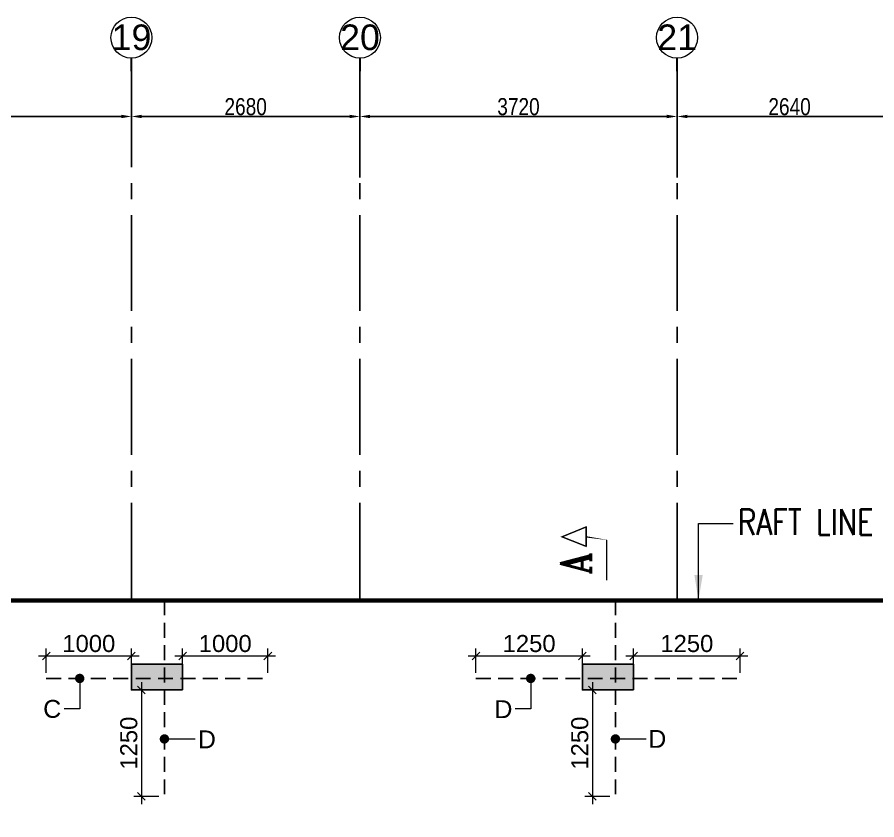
# Model space of a CAD drawing. Header units: millimetres. Extents: x 1123469 to 1883119, y -126924 to 196924.
# Drawn here: x 1491314 to 1501397, y 152619 to 162039 of the extents above; entities that cross this region are included whole.
import ezdxf
from ezdxf.enums import TextEntityAlignment as Align

# ---------------------------------------------------------------- set-up
doc = ezdxf.new("R2010")
doc.units = ezdxf.units.MM
doc.header["$LTSCALE"] = 500
doc.header["$MEASUREMENT"] = 0
doc.header["$PDMODE"] = 34
for name, pattern in [('CONTINOUS', [0]), ('HIDDEN', [0.375, 0.25, -0.125]), ('Site$0$CENTER2', [1.125, 0.75, -0.125, 0.125, -0.125])]:
    doc.linetypes.add(name, pattern=pattern)
doc.layers.get('Defpoints').update_dxf_attribs({"lineweight": 0})
for name, color, linetype in [('3BEAM NO', 6, 'Continuous'), ('COL. DIM', 3, 'Continuous'), ('GRID', 7, 'Continuous'), ('GRID DIM', 7, 'Continuous'), ('reinf.', 4, 'Continuous'), ('TEXT 1', 1, 'Continuous'), ('TEXT-20', 3, 'Continuous'), ('TOWER AREA COLUMN.', 6, 'Continuous')]:
    doc.layers.add(name, color=color, linetype=linetype)
for name, color, linetype, lineweight in [('ARWO', 1, 'Continuous', 18), ('CUT OUT', 1, 'Continuous', 13), ('FOOTING', 1, 'Continuous', 15), ('GRID NO.', 7, 'Continuous', 20), ('S - SUNK', 251, 'Continuous', 0), ('TEXT', 7, 'Continuous', 13), ('TOWER COL HATCH', 253, 'Continuous', 20)]:
    doc.layers.add(name, color=color, linetype=linetype, lineweight=lineweight)
doc.styles.add('2MM', font='romans.shx', dxfattribs={"width": 0.7})
doc.styles.add('3mm', font='arial.ttf')
doc.styles.add('D50', font='arial.ttf', dxfattribs={"width": 0.8})
doc.styles.add('RT', font='romant.shx', dxfattribs={"height": 8})
doc.styles.add('ST5', font='simplex.shx', dxfattribs={"width": 0.85})
doc.dimstyles.new('INNER DIM', dxfattribs={"dimtxt": 200, "dimasz": 120, "dimexe": 25, "dimexo": 25, "dimgap": 12, "dimtad": 1, "dimdec": 0, "dimrnd": 5, "dimzin": 0, "dimdsep": 46, "dimtxsty": 'D50', "dimcen": 0.09, "dimdle": 25, "dimclrt": 6, "dimadec": 0, "dimazin": 0, "dimtfac": 1, "dimtdec": 0, "dimtofl": 0, "dimtmove": 1, "dimatfit": 3, "dimfxl": 75, "dimtolj": 1, "dimtzin": 0, "dimarcsym": 0})
doc.dimstyles.new('PARAMVEER', dxfattribs={"dimtxt": 200, "dimasz": 100, "dimexe": 0, "dimexo": 25, "dimgap": 10, "dimtad": 1, "dimdec": 0, "dimrnd": 5, "dimzin": 0, "dimdsep": 46, "dimtxsty": '3mm', "dimblk": 'OBLIQUE', "dimcen": 0.09, "dimdle": 75, "dimclrd": 1, "dimclre": 1, "dimclrt": 3, "dimadec": 0, "dimazin": 0, "dimtfac": 1, "dimtdec": 0, "dimtmove": 1, "dimatfit": 3, "dimfxl": 100, "dimtolj": 1, "dimtzin": 0, "dimlwd": 18, "dimlwe": 5, "dimarcsym": 0})
doc.dimstyles.new('PARAMVEER BEAM', dxfattribs={"dimtxt": 200, "dimasz": 100, "dimexe": 0, "dimexo": 0, "dimgap": 10, "dimtad": 1, "dimdec": 0, "dimzin": 0, "dimdsep": 46, "dimtxsty": '3mm', "dimblk": 'ARCHTICK', "dimcen": 0.09, "dimdle": 75, "dimclrd": 1, "dimclre": 1, "dimclrt": 3, "dimadec": 0, "dimazin": 0, "dimtfac": 1, "dimtdec": 0, "dimtmove": 1, "dimatfit": 3, "dimfxl": 100, "dimtolj": 1, "dimtzin": 0, "dimlwd": 18, "dimlwe": 5, "dimarcsym": 0})
doc.dimstyles.new('RAJESH', dxfattribs={"dimtxt": 200, "dimasz": 180, "dimexe": 100, "dimexo": 250, "dimgap": 50, "dimtad": 2, "dimdec": 0, "dimzin": 1, "dimdsep": 46, "dimtxsty": '2MM', "dimblk": 'OBLIQUE', "dimcen": 0, "dimdle": 100, "dimclrd": 1, "dimclre": 1, "dimclrt": 3, "dimadec": 0, "dimazin": 0, "dimtfac": 1, "dimtdec": 0, "dimtix": 1, "dimtmove": 2, "dimatfit": 3, "dimfxl": 1, "dimtolj": 1, "dimlwd": -1, "dimarcsym": 0})

# ---------------------------------------------------------------- blocks, each defined once
blk = doc.blocks.new('3tgra')
at = {"layer": 'TOWER COL HATCH'}
h = blk.add_hatch(color=253, dxfattribs=at)
h.dxf.hatch_style = 1
h.paths.add_polyline_path([(1395430.631024875, 91121.73729159398), (1395430.631024875, 91421.73729159398), (1394830.631024875, 91421.73729159398), (1394830.631024875, 91121.73729159398)])
h = blk.add_hatch(color=253, dxfattribs=at)
h.dxf.hatch_style = 1
h.paths.add_polyline_path([(1400720.631024875, 91121.73729159398), (1400720.631024875, 91421.73729159398), (1400120.631024875, 91421.73729159398), (1400120.631024875, 91121.73729159398)])
at = {"layer": 'TOWER AREA COLUMN.', "color": 4}
for points in [[(1395430.631024875, 91121.73729159398), (1395430.631024875, 91421.73729159398), (1394830.631024875, 91421.73729159398), (1394830.631024875, 91121.73729159398)], [(1400720.631024875, 91121.73729159398), (1400720.631024875, 91421.73729159398), (1400120.631024875, 91421.73729159398), (1400120.631024875, 91121.73729159398)]]:
    blk.add_lwpolyline(points, close=True, dxfattribs=at)
blk = doc.blocks.new('_Oblique')
at = {"color": 0, "linetype": 'ByBlock', "lineweight": -2}
blk.add_line((-0.5, -0.5), (0.5, 0.5), dxfattribs=at)
blk = doc.blocks.new('*D161')
at = {"layer": 'COL. DIM', "color": 1, "lineweight": 18, "ltscale": 10, "transparency": 16777216}
blk.add_line((1492771.435853086, 154234.2285490907), (1492771.435853086, 152804.2285490907), dxfattribs=at)
at = {"layer": 'COL. DIM', "color": 1, "linetype": 'CONTINOUS', "lineweight": 5, "ltscale": 10, "transparency": 16777216}
for p, q in [((1492976.249601998, 154144.2285490907), (1492681.435853086, 154144.2285490907)), ((1492976.249601998, 152894.2285490907), (1492681.435853086, 152894.2285490907))]:
    blk.add_line(p, q, dxfattribs=at)
at = {"layer": 'Defpoints', "color": 0, "ltscale": 10, "transparency": 16777216}
for p in [(1493041.249601998, 154144.2285490907), (1492771.435853086, 152894.2285490907), (1493041.249601998, 152894.2285490907)]:
    blk.add_point(p, dxfattribs=at)
at = {"layer": 'COL. DIM', "color": 1, "lineweight": 18, "ltscale": 10, "transparency": 16777216, "xscale": 90, "yscale": 90, "zscale": 90}
for p, rotation in [((1492771.435853086, 154144.2285490907), 90), ((1492771.435853086, 152894.2285490907), 270)]:
    blk.add_blockref('_Oblique', p, dxfattribs=dict(at, rotation=rotation))
at = {"layer": 'COL. DIM', "color": 3, "ltscale": 10, "transparency": 16777216, "insert": (1492624.321255541, 153519.2285490902), "char_height": 200, "attachment_point": 5, "rotation": 90, "style": '3mm'}
blk.add_mtext('\\A1;1250', dxfattribs=at)
blk = doc.blocks.new('_ArchTick')
at = {"color": 0, "linetype": 'ByBlock', "const_width": 0.15}
blk.add_lwpolyline([(-0.5, -0.5), (0.5, 0.5)], dxfattribs=at)
blk = doc.blocks.new('*D162')
at = {"layer": 'COL. DIM', "color": 1, "linetype": 'CONTINOUS', "lineweight": 5, "ltscale": 10, "transparency": 16777216}
for p, q in [((1491654.24858296, 154343.4011896583), (1491654.24858296, 154629.9308141076)), ((1492654.24858296, 154343.4011896583), (1492654.24858296, 154629.9308141076))]:
    blk.add_line(p, q, dxfattribs=at)
at = {"layer": 'COL. DIM', "color": 1, "lineweight": 18, "ltscale": 10, "transparency": 16777216}
blk.add_line((1492744.24858296, 154539.9308141076), (1491564.24858296, 154539.9308141076), dxfattribs=at)
at = {"layer": 'Defpoints', "color": 0, "ltscale": 10, "transparency": 16777216}
for p in [(1491654.24858296, 154539.9308141076), (1491654.24858296, 154278.4011896583), (1492654.24858296, 154278.4011896583)]:
    blk.add_point(p, dxfattribs=at)
at = {"layer": 'COL. DIM', "color": 1, "lineweight": 18, "ltscale": 10, "transparency": 16777216, "xscale": 90, "yscale": 90, "zscale": 90, "rotation": 180}
blk.add_blockref('_Oblique', (1491654.24858296, 154539.9308141076), dxfattribs=at)
at = {"layer": 'COL. DIM', "color": 1, "lineweight": 18, "ltscale": 10, "transparency": 16777216, "xscale": 90, "yscale": 90, "zscale": 90}
blk.add_blockref('_Oblique', (1492654.24858296, 154539.9308141076), dxfattribs=at)
at = {"layer": 'COL. DIM', "color": 3, "ltscale": 10, "transparency": 16777216, "insert": (1492154.24858296, 154687.045411652), "char_height": 200, "attachment_point": 5, "style": '3mm'}
blk.add_mtext('\\A1;1000', dxfattribs=at)
blk = doc.blocks.new('*D163')
at = {"layer": 'COL. DIM', "color": 1, "linetype": 'CONTINOUS', "lineweight": 5, "ltscale": 10, "transparency": 16777216}
for p, q in [((1493254.24858296, 154343.4011896583), (1493254.24858296, 154629.9308141076)), ((1494254.24858296, 154343.4011896583), (1494254.24858296, 154629.9308141076))]:
    blk.add_line(p, q, dxfattribs=at)
at = {"layer": 'COL. DIM', "color": 1, "lineweight": 18, "ltscale": 10, "transparency": 16777216}
blk.add_line((1494344.24858296, 154539.9308141076), (1493164.24858296, 154539.9308141076), dxfattribs=at)
at = {"layer": 'Defpoints', "color": 0, "ltscale": 10, "transparency": 16777216}
for p in [(1493254.24858296, 154539.9308141076), (1493254.24858296, 154278.4011896583), (1494254.24858296, 154278.4011896583)]:
    blk.add_point(p, dxfattribs=at)
at = {"layer": 'COL. DIM', "color": 1, "lineweight": 18, "ltscale": 10, "transparency": 16777216, "xscale": 90, "yscale": 90, "zscale": 90, "rotation": 180}
blk.add_blockref('_Oblique', (1493254.24858296, 154539.9308141076), dxfattribs=at)
at = {"layer": 'COL. DIM', "color": 1, "lineweight": 18, "ltscale": 10, "transparency": 16777216, "xscale": 90, "yscale": 90, "zscale": 90}
blk.add_blockref('_Oblique', (1494254.24858296, 154539.9308141076), dxfattribs=at)
at = {"layer": 'COL. DIM', "color": 3, "ltscale": 10, "transparency": 16777216, "insert": (1493754.24858296, 154687.045411652), "char_height": 200, "attachment_point": 5, "style": '3mm'}
blk.add_mtext('\\A1;1000', dxfattribs=at)
blk = doc.blocks.new('*D164')
at = {"layer": 'COL. DIM', "color": 1, "lineweight": 18, "ltscale": 10, "transparency": 16777216}
blk.add_line((1498061.435853087, 154234.2285490907), (1498061.435853087, 152804.2285490907), dxfattribs=at)
at = {"layer": 'COL. DIM', "color": 1, "linetype": 'CONTINOUS', "lineweight": 5, "ltscale": 10, "transparency": 16777216}
for p, q in [((1498266.249601998, 154144.2285490907), (1497971.435853087, 154144.2285490907)), ((1498266.249601998, 152894.2285490907), (1497971.435853087, 152894.2285490907))]:
    blk.add_line(p, q, dxfattribs=at)
at = {"layer": 'Defpoints', "color": 0, "ltscale": 10, "transparency": 16777216}
for p in [(1498331.249601998, 154144.2285490907), (1498061.435853087, 152894.2285490907), (1498331.249601998, 152894.2285490907)]:
    blk.add_point(p, dxfattribs=at)
at = {"layer": 'COL. DIM', "color": 1, "lineweight": 18, "ltscale": 10, "transparency": 16777216, "xscale": 90, "yscale": 90, "zscale": 90}
for p, rotation in [((1498061.435853087, 154144.2285490907), 90), ((1498061.435853087, 152894.2285490907), 270)]:
    blk.add_blockref('_Oblique', p, dxfattribs=dict(at, rotation=rotation))
at = {"layer": 'COL. DIM', "color": 3, "ltscale": 10, "transparency": 16777216, "insert": (1497914.321255543, 153519.2285490902), "char_height": 200, "attachment_point": 5, "rotation": 90, "style": '3mm'}
blk.add_mtext('\\A1;1250', dxfattribs=at)
blk = doc.blocks.new('*D165')
at = {"layer": 'COL. DIM', "color": 1, "linetype": 'CONTINOUS', "lineweight": 5, "ltscale": 10, "transparency": 16777216}
for p, q in [((1496694.24858296, 154343.4011896583), (1496694.24858296, 154629.9308141076)), ((1497944.24858296, 154343.4011896583), (1497944.24858296, 154629.9308141076))]:
    blk.add_line(p, q, dxfattribs=at)
at = {"layer": 'COL. DIM', "color": 1, "lineweight": 18, "ltscale": 10, "transparency": 16777216}
blk.add_line((1498034.24858296, 154539.9308141076), (1496604.24858296, 154539.9308141076), dxfattribs=at)
at = {"layer": 'Defpoints', "color": 0, "ltscale": 10, "transparency": 16777216}
for p in [(1496694.24858296, 154539.9308141076), (1496694.24858296, 154278.4011896583), (1497944.24858296, 154278.4011896583)]:
    blk.add_point(p, dxfattribs=at)
at = {"layer": 'COL. DIM', "color": 1, "lineweight": 18, "ltscale": 10, "transparency": 16777216, "xscale": 90, "yscale": 90, "zscale": 90, "rotation": 180}
blk.add_blockref('_Oblique', (1496694.24858296, 154539.9308141076), dxfattribs=at)
at = {"layer": 'COL. DIM', "color": 1, "lineweight": 18, "ltscale": 10, "transparency": 16777216, "xscale": 90, "yscale": 90, "zscale": 90}
blk.add_blockref('_Oblique', (1497944.24858296, 154539.9308141076), dxfattribs=at)
at = {"layer": 'COL. DIM', "color": 3, "ltscale": 10, "transparency": 16777216, "insert": (1497319.24858296, 154687.045411652), "char_height": 200, "attachment_point": 5, "style": '3mm'}
blk.add_mtext('\\A1;1250', dxfattribs=at)
blk = doc.blocks.new('*D166')
at = {"layer": 'COL. DIM', "color": 1, "linetype": 'CONTINOUS', "lineweight": 5, "ltscale": 10, "transparency": 16777216}
for p, q in [((1498544.24858296, 154343.4011896583), (1498544.24858296, 154629.9308141076)), ((1499794.24858296, 154343.4011896583), (1499794.24858296, 154629.9308141076))]:
    blk.add_line(p, q, dxfattribs=at)
at = {"layer": 'COL. DIM', "color": 1, "lineweight": 18, "ltscale": 10, "transparency": 16777216}
blk.add_line((1499884.24858296, 154539.9308141076), (1498454.24858296, 154539.9308141076), dxfattribs=at)
at = {"layer": 'Defpoints', "color": 0, "ltscale": 10, "transparency": 16777216}
for p in [(1498544.24858296, 154539.9308141076), (1498544.24858296, 154278.4011896583), (1499794.24858296, 154278.4011896583)]:
    blk.add_point(p, dxfattribs=at)
at = {"layer": 'COL. DIM', "color": 1, "lineweight": 18, "ltscale": 10, "transparency": 16777216, "xscale": 90, "yscale": 90, "zscale": 90, "rotation": 180}
blk.add_blockref('_Oblique', (1498544.24858296, 154539.9308141076), dxfattribs=at)
at = {"layer": 'COL. DIM', "color": 1, "lineweight": 18, "ltscale": 10, "transparency": 16777216, "xscale": 90, "yscale": 90, "zscale": 90}
blk.add_blockref('_Oblique', (1499794.24858296, 154539.9308141076), dxfattribs=at)
at = {"layer": 'COL. DIM', "color": 3, "ltscale": 10, "transparency": 16777216, "insert": (1499169.24858296, 154687.045411652), "char_height": 200, "attachment_point": 5, "style": '3mm'}
blk.add_mtext('\\A1;1250', dxfattribs=at)
blk = doc.blocks.new('GRID MARK')
at = {"layer": 'GRID NO.', "const_width": 50}
blk.add_lwpolyline([(0, -541.264632669976), (0, -891.2646326699759)], dxfattribs=at)
at = {"layer": 'GRID NO.'}
blk.add_circle((0, 0), 541.2646326700032, dxfattribs=at)
at = {"layer": 'GRID NO.', "style": 'D50', "width": 0.8}
blk.add_attdef('Y1', text='', height=500, dxfattribs=at).set_placement((-32.59592988342047, -267.1838401062414), align=Align.CENTER)
blk = doc.blocks.new('*D204')
at = {"layer": 'Defpoints', "color": 0, "linetype": 'Continuous', "transparency": 16777216}
for p in [(1492654.248269453, 160873.7114826486), (1489124.248269456, 160635.7189168254), (1492654.248269453, 160351.6905968867)]:
    blk.add_point(p, dxfattribs=at)
at = {"layer": 'GRID DIM', "color": 0, "linetype": 'Continuous', "lineweight": -2, "transparency": 16777216}
for p, q in [((1489124.248269456, 160660.7189168254), (1489124.248269456, 160898.7114826486)), ((1492654.248269453, 160376.6905968867), (1492654.248269453, 160898.7114826486))]:
    blk.add_line(p, q, dxfattribs=at)
at = {"layer": 'GRID DIM', "linetype": 'Continuous', "lineweight": -2, "transparency": 16777216}
blk.add_line((1489244.248269456, 160873.7114826486), (1492534.248269453, 160873.7114826486), dxfattribs=at)
at = {"layer": 'GRID DIM', "linetype": 'Continuous', "transparency": 16777216}
for points in [[(1489244.248269456, 160893.7114826486), (1489244.248269456, 160853.7114826486), (1489124.248269456, 160873.7114826486)], [(1492534.248269453, 160893.7114826486), (1492534.248269453, 160853.7114826486), (1492654.248269453, 160873.7114826486)]]:
    blk.add_solid(points, dxfattribs=at)
at = {"layer": 'GRID DIM', "linetype": 'Continuous', "transparency": 16777216, "insert": (1490889.248269454, 160987.894293017), "char_height": 200, "attachment_point": 5, "style": 'D50'}
blk.add_mtext('\\A1;3530', dxfattribs=at)
blk = doc.blocks.new('*D205')
at = {"layer": 'Defpoints', "color": 0, "linetype": 'Continuous', "transparency": 16777216}
for p in [(1495334.248269453, 160873.7114826486), (1492654.248269453, 160351.6905968867), (1495334.248269453, 160131.9800918272)]:
    blk.add_point(p, dxfattribs=at)
at = {"layer": 'GRID DIM', "color": 0, "linetype": 'Continuous', "lineweight": -2, "transparency": 16777216}
for p, q in [((1492654.248269453, 160376.6905968867), (1492654.248269453, 160898.7114826486)), ((1495334.248269453, 160156.9800918272), (1495334.248269453, 160898.7114826486))]:
    blk.add_line(p, q, dxfattribs=at)
at = {"layer": 'GRID DIM', "linetype": 'Continuous', "lineweight": -2, "transparency": 16777216}
blk.add_line((1492774.248269453, 160873.7114826486), (1495214.248269453, 160873.7114826486), dxfattribs=at)
at = {"layer": 'GRID DIM', "linetype": 'Continuous', "transparency": 16777216}
for points in [[(1492774.248269453, 160893.7114826486), (1492774.248269453, 160853.7114826486), (1492654.248269453, 160873.7114826486)], [(1495214.248269453, 160893.7114826486), (1495214.248269453, 160853.7114826486), (1495334.248269453, 160873.7114826486)]]:
    blk.add_solid(points, dxfattribs=at)
at = {"layer": 'GRID DIM', "linetype": 'Continuous', "transparency": 16777216, "insert": (1493994.248269453, 160987.826080193), "char_height": 200, "attachment_point": 5, "style": 'D50'}
blk.add_mtext('\\A1;2680', dxfattribs=at)
blk = doc.blocks.new('*D206')
at = {"layer": 'Defpoints', "color": 0, "linetype": 'Continuous', "transparency": 16777216}
for p in [(1499054.248269453, 160873.7114826486), (1495334.248269453, 160131.9800918272), (1499054.248269453, 160131.9800918272)]:
    blk.add_point(p, dxfattribs=at)
at = {"layer": 'GRID DIM', "color": 0, "linetype": 'Continuous', "lineweight": -2, "transparency": 16777216}
for p, q in [((1495334.248269453, 160156.9800918272), (1495334.248269453, 160898.7114826486)), ((1499054.248269453, 160156.9800918272), (1499054.248269453, 160898.7114826486))]:
    blk.add_line(p, q, dxfattribs=at)
at = {"layer": 'GRID DIM', "linetype": 'Continuous', "lineweight": -2, "transparency": 16777216}
blk.add_line((1495454.248269453, 160873.7114826486), (1498934.248269453, 160873.7114826486), dxfattribs=at)
at = {"layer": 'GRID DIM', "linetype": 'Continuous', "transparency": 16777216}
for points in [[(1495454.248269453, 160893.7114826486), (1495454.248269453, 160853.7114826486), (1495334.248269453, 160873.7114826486)], [(1498934.248269453, 160893.7114826486), (1498934.248269453, 160853.7114826486), (1499054.248269453, 160873.7114826486)]]:
    blk.add_solid(points, dxfattribs=at)
at = {"layer": 'GRID DIM', "linetype": 'Continuous', "transparency": 16777216, "insert": (1497194.248269453, 160987.894293017), "char_height": 200, "attachment_point": 5, "style": 'D50'}
blk.add_mtext('\\A1;3720', dxfattribs=at)
blk = doc.blocks.new('*D207')
at = {"layer": 'Defpoints', "color": 0, "linetype": 'Continuous', "transparency": 16777216}
for p in [(1501694.248269453, 160873.7114826486), (1499054.248269453, 160131.9800918272), (1501694.248269453, 160131.9800918272)]:
    blk.add_point(p, dxfattribs=at)
at = {"layer": 'GRID DIM', "color": 0, "linetype": 'Continuous', "lineweight": -2, "transparency": 16777216}
for p, q in [((1499054.248269453, 160156.9800918272), (1499054.248269453, 160898.7114826486)), ((1501694.248269453, 160156.9800918272), (1501694.248269453, 160898.7114826486))]:
    blk.add_line(p, q, dxfattribs=at)
at = {"layer": 'GRID DIM', "linetype": 'Continuous', "lineweight": -2, "transparency": 16777216}
blk.add_line((1499174.248269453, 160873.7114826486), (1501574.248269453, 160873.7114826486), dxfattribs=at)
at = {"layer": 'GRID DIM', "linetype": 'Continuous', "transparency": 16777216}
for points in [[(1499174.248269453, 160893.7114826486), (1499174.248269453, 160853.7114826486), (1499054.248269453, 160873.7114826486)], [(1501574.248269453, 160893.7114826486), (1501574.248269453, 160853.7114826486), (1501694.248269453, 160873.7114826486)]]:
    blk.add_solid(points, dxfattribs=at)
at = {"layer": 'GRID DIM', "linetype": 'Continuous', "transparency": 16777216, "insert": (1500374.248269453, 160987.826080193), "char_height": 200, "attachment_point": 5, "style": 'D50'}
blk.add_mtext('\\A1;2640', dxfattribs=at)
blk = doc.blocks.new('*D2625')
at = {"layer": 'COL. DIM', "color": 1, "lineweight": 18, "ltscale": 10, "transparency": 16777216}
blk.add_line((1725455.593660668, 141997.4838173419), (1725455.593660668, 141517.483817342), dxfattribs=at)
at = {"layer": 'COL. DIM', "color": 1, "linetype": 'CONTINOUS', "lineweight": 5, "ltscale": 10, "transparency": 16777216}
for p, q in [((1725012.160233842, 141907.4838173419), (1725545.593660668, 141907.4838173419)), ((1724393.259694719, 141607.483817342), (1725545.593660668, 141607.483817342))]:
    blk.add_line(p, q, dxfattribs=at)
at = {"layer": 'Defpoints', "color": 0, "ltscale": 10, "transparency": 16777216}
for p in [(1358872.110384249, 158914.0730525189), (1431760.642437937, 158914.0730525189), (1724947.160233842, 141907.4838173419), (1724328.259694719, 141607.483817342), (1725455.593660668, 141607.483817342), (1442850.630409368, 126979.2510576846)]:
    blk.add_point(p, dxfattribs=at)
at = {"layer": 'S - SUNK', "color": 1, "lineweight": 18, "ltscale": 10, "transparency": 16777216}
blk.add_line((1358872.110384249, 126904.2510576846), (1358872.110384249, 158989.0730525189), dxfattribs=at)
at = {"layer": 'S - SUNK', "color": 1, "lineweight": 5, "ltscale": 10, "transparency": 16777216}
for p, q in [((1358872.260384249, 158914.0730525189), (1358872.110384249, 158914.0730525189)), ((1358872.260384249, 126979.2510576846), (1358872.110384249, 126979.2510576846))]:
    blk.add_line(p, q, dxfattribs=at)
at = {"layer": 'COL. DIM', "color": 1, "lineweight": 18, "ltscale": 10, "transparency": 16777216, "xscale": 90, "yscale": 90, "zscale": 90}
for p, rotation in [((1725455.593660668, 141907.4838173419), 90), ((1725455.593660668, 141607.483817342), 270)]:
    blk.add_blockref('_Oblique', p, dxfattribs=dict(at, rotation=rotation))
at = {"layer": 'S - SUNK', "color": 1, "lineweight": 18, "ltscale": 10, "transparency": 16777216, "xscale": 100, "yscale": 100, "zscale": 100}
for p, rotation in [((1358872.110384249, 158914.0730525189), 90), ((1358872.110384249, 126979.2510576846), 270)]:
    blk.add_blockref('_Oblique', p, dxfattribs=dict(at, rotation=rotation))
at = {"layer": 'COL. DIM', "color": 3, "ltscale": 10, "transparency": 16777216, "insert": (1725308.410850292, 141757.4838173419), "char_height": 200, "attachment_point": 5, "rotation": 90, "style": '3mm'}
blk.add_mtext('\\A1;300', dxfattribs=at)
at = {"layer": 'S - SUNK', "color": 3, "ltscale": 10, "transparency": 16777216, "insert": (1358759.927573881, 142946.6620551013), "char_height": 200, "attachment_point": 5, "rotation": 90, "style": '3mm'}
blk.add_mtext('\\A1;31935', dxfattribs=at)
blk = doc.blocks.new('*D3557')
at = {"layer": 'COL. DIM', "color": 1, "lineweight": 18, "ltscale": 10, "transparency": 16777216}
for p, q in [((1830517.987642211, 155674.9485678335), (1830517.987642211, 154997.7452281606)), ((1830517.987642211, 155087.7452281606), (1830517.987642211, 154607.7452281607))]:
    blk.add_line(p, q, dxfattribs=at)
at = {"layer": 'COL. DIM', "color": 1, "linetype": 'CONTINOUS', "lineweight": 5, "ltscale": 10, "transparency": 16777216}
for p, q in [((1830058.667377646, 154997.7452281606), (1830607.987642211, 154997.7452281606)), ((1830171.161357609, 154697.7452281607), (1830607.987642211, 154697.7452281607))]:
    blk.add_line(p, q, dxfattribs=at)
at = {"layer": 'Defpoints', "color": 0, "ltscale": 10, "transparency": 16777216}
for p in [(1418935.642437937, 156725.1982242518), (1417240.630397862, 156599.2285490907), (1418935.642437937, 156599.2285490907), (1829993.667377646, 154997.7452281606), (1830106.161357609, 154697.7452281607), (1830517.987642211, 154697.7452281607)]:
    blk.add_point(p, dxfattribs=at)
at = {"layer": 'S - SUNK', "color": 1, "lineweight": 18, "ltscale": 10, "transparency": 16777216}
blk.add_line((1417165.630397862, 156725.1982242518), (1419010.642437937, 156725.1982242518), dxfattribs=at)
at = {"layer": 'S - SUNK', "color": 1, "lineweight": 5, "ltscale": 10, "transparency": 16777216}
for p, q in [((1417240.630397862, 156725.0482242518), (1417240.630397862, 156725.1982242518)), ((1418935.642437937, 156725.0482242518), (1418935.642437937, 156725.1982242518))]:
    blk.add_line(p, q, dxfattribs=at)
at = {"layer": 'COL. DIM', "color": 1, "lineweight": 18, "ltscale": 10, "transparency": 16777216, "xscale": 90, "yscale": 90, "zscale": 90}
for p, rotation in [((1830517.987642211, 154997.7452281606), 90), ((1830517.987642211, 154697.7452281607), 270)]:
    blk.add_blockref('_Oblique', p, dxfattribs=dict(at, rotation=rotation))
at = {"layer": 'S - SUNK', "color": 1, "lineweight": 18, "ltscale": 10, "transparency": 16777216, "xscale": 100, "yscale": 100, "zscale": 100, "rotation": 180}
blk.add_blockref('_Oblique', (1417240.630397862, 156725.1982242518), dxfattribs=at)
at = {"layer": 'S - SUNK', "color": 1, "lineweight": 18, "ltscale": 10, "transparency": 16777216, "xscale": 100, "yscale": 100, "zscale": 100}
blk.add_blockref('_Oblique', (1418935.642437937, 156725.1982242518), dxfattribs=at)
at = {"layer": 'COL. DIM', "color": 3, "ltscale": 10, "transparency": 16777216, "insert": (1830370.804831842, 155409.4165078056), "char_height": 200, "attachment_point": 5, "rotation": 90, "style": '3mm'}
blk.add_mtext('\\A1;300', dxfattribs=at)
at = {"layer": 'S - SUNK', "color": 3, "ltscale": 10, "transparency": 16777216, "insert": (1418088.136417899, 156837.3128217961), "char_height": 200, "attachment_point": 5, "style": '3mm'}
blk.add_mtext('\\A1;1695', dxfattribs=at)
blk = doc.blocks.new('*D3556')
at = {"layer": 'COL. DIM', "color": 1, "lineweight": 18, "ltscale": 10, "transparency": 16777216}
blk.add_line((1817173.874801246, 134747.767510492), (1817173.874801246, 133597.7677523475), dxfattribs=at)
at = {"layer": 'COL. DIM', "color": 1, "linetype": 'CONTINOUS', "lineweight": 5, "ltscale": 10, "transparency": 16777216}
for p, q in [((1817863.667367204, 134657.767510492), (1817083.874801246, 134657.767510492)), ((1816402.247891765, 133687.7677523475), (1817263.874801246, 133687.7677523475))]:
    blk.add_line(p, q, dxfattribs=at)
at = {"layer": 'Defpoints', "color": 0, "ltscale": 10, "transparency": 16777216}
for p in [(1417087.675834863, 156599.2285490907), (1417240.630397862, 156599.2285490907), (1417240.630397862, 155194.2285490907), (1817928.667367204, 134657.767510492), (1816337.247891765, 133687.7677523475), (1817173.874801246, 133687.7677523475)]:
    blk.add_point(p, dxfattribs=at)
at = {"layer": 'S - SUNK', "color": 1, "lineweight": 18, "ltscale": 10, "transparency": 16777216}
blk.add_line((1417087.675834863, 155119.2285490907), (1417087.675834863, 156674.2285490907), dxfattribs=at)
at = {"layer": 'S - SUNK', "color": 1, "lineweight": 5, "ltscale": 10, "transparency": 16777216}
for p, q in [((1417087.825834862, 156599.2285490907), (1417087.675834863, 156599.2285490907)), ((1417087.825834862, 155194.2285490907), (1417087.675834863, 155194.2285490907))]:
    blk.add_line(p, q, dxfattribs=at)
at = {"layer": 'COL. DIM', "color": 1, "lineweight": 18, "ltscale": 10, "transparency": 16777216, "xscale": 90, "yscale": 90, "zscale": 90}
for p, rotation in [((1817173.874801246, 134657.767510492), 90), ((1817173.874801246, 133687.7677523475), 270)]:
    blk.add_blockref('_Oblique', p, dxfattribs=dict(at, rotation=rotation))
at = {"layer": 'S - SUNK', "color": 1, "lineweight": 18, "ltscale": 10, "transparency": 16777216, "xscale": 100, "yscale": 100, "zscale": 100}
for p, rotation in [((1417087.675834863, 156599.2285490907), 90), ((1417087.675834863, 155194.2285490907), 270)]:
    blk.add_blockref('_Oblique', p, dxfattribs=dict(at, rotation=rotation))
at = {"layer": 'COL. DIM', "color": 3, "ltscale": 10, "transparency": 16777216, "insert": (1817026.760203702, 134172.7676314192), "char_height": 200, "attachment_point": 5, "rotation": 90, "style": '3mm'}
blk.add_mtext('\\A1;970', dxfattribs=at)
at = {"layer": 'S - SUNK', "color": 3, "ltscale": 10, "transparency": 16777216, "insert": (1416975.561237318, 155896.7285490903), "char_height": 200, "attachment_point": 5, "rotation": 90, "style": '3mm'}
blk.add_mtext('\\A1;1405', dxfattribs=at)

msp = doc.modelspace()

# ---------------------------------------------------------------- linework, layer by layer
at = {"layer": '3BEAM NO', "color": 4}
msp.add_line((1497987.304646098, 156056.2867243878, -7.851765953681421e-07), (1497987.304646098, 155828.9342581278, -7.843609217417224e-07), dxfattribs=at)
at = {"layer": '3BEAM NO', "color": 4, "extrusion": (-3.227238060428332e-09, -4.963612873298862e-18, 1), "const_width": 15.97339125}
for points, elevation in [([(1497987.304646093, 156056.2867243813), (1497987.304646093, 155828.9342581212), (1497705.05675957, 155940.4325012036), (1497987.304646093, 156056.2867243813)], -0.004835146820972562), ([(1497987.304646096, 155940.4325012529), (1498229.728354801, 155940.4325012483), (1498229.728354802, 155429.917270207)], -0.004835144003383312)]:
    msp.add_lwpolyline(points, dxfattribs=dict(at, elevation=elevation))
at = {"layer": 'FOOTING', "color": 3, "ltscale": 10, "const_width": 50}
msp.add_lwpolyline([(1488324.24858296, 155194.2285490906), (1515064.247955946, 155194.2285490906), (1515064.247955946, 156599.2285490907), (1516759.259996022, 156599.2285490907), (1516759.259996022, 157414.0730525182), (1520709.260152742, 157414.0730525182), (1520709.259839301, 158914.0730525188), (1529584.259996022, 158914.0730525188), (1529584.259996022, 148629.3879190959), (1540674.247967452, 148629.3879190959), (1540674.247967452, 126979.2510576845), (1532119.247955424, 126979.2510576845)], dxfattribs=at)
at = {"layer": 'GRID', "color": 16, "linetype": 'Site$0$CENTER2', "ltscale": 3}
for points in [[(1492654.248269453, 161403.6354503802), (1492654.248269453, 155194.2285490906)], [(1495334.248269453, 161403.6354503802), (1495334.248269453, 155194.2285490906)], [(1499054.248269453, 161403.6354503802), (1499054.248269453, 155194.2285490906)]]:
    msp.add_lwpolyline(points, dxfattribs=at)
at = {"layer": 'reinf.', "color": 4, "linetype": 'HIDDEN', "ltscale": 1.4}
for p, q in [((1493041.249601997, 155194.2285490906), (1493041.249601997, 152894.2285490906)), ((1498331.249601998, 155194.2285490906), (1498331.249601998, 152894.2285490906)), ((1491654.24858296, 154278.4011896583), (1494254.24858296, 154278.4011896583)), ((1496694.24858296, 154278.4011896583), (1499794.24858296, 154278.4011896583))]:
    msp.add_line(p, q, dxfattribs=at)

# ---------------------------------------------------------------- block references
at = {"layer": 'CUT OUT', "color": 4}
msp.add_blockref('3tgra', (97823.6175580849, 63022.49125749664), dxfattribs=at)
at = {"layer": 'GRID NO.'}
ref = msp.add_blockref('GRID MARK', (1492654.248269453, 161798.9291402649), dxfattribs=dict(at, xscale=0.4435200000032785, yscale=0.4435200000032785, zscale=0.4435200000032785))
ref.add_attrib('Y1', '19', dxfattribs={"height": 300, "style": 'D50'}).set_placement((1492655.284216252, 161653.3548247448), align=Align.CENTER)
ref = msp.add_blockref('GRID MARK', (1495334.248269453, 161798.9291402649), dxfattribs=dict(at, xscale=0.4435200000032785, yscale=0.4435200000032785, zscale=0.4435200000032785))
ref.add_attrib('Y1', '20', dxfattribs={"height": 300, "style": 'D50'}).set_placement((1495335.284216251, 161653.3548247448), align=Align.CENTER)
ref = msp.add_blockref('GRID MARK', (1499054.248269453, 161798.9291402649), dxfattribs=dict(at, xscale=0.4435200000032785, yscale=0.4435200000032785, zscale=0.4435200000032785))
ref.add_attrib('Y1', '21', dxfattribs={"height": 300, "style": 'D50'}).set_placement((1499055.284216251, 161653.3548247448), align=Align.CENTER)

# ---------------------------------------------------------------- texts
at = {"layer": 'TEXT', "color": 2, "style": 'ST5', "width": 0.8}
msp.add_text('RAFT LINE', height=300, dxfattribs=at).set_placement((1499767.029242915, 155963.287507697))
at = {"layer": 'TEXT 1', "color": 2, "linetype": 'ByBlock', "style": '3mm'}
for s, p in [('C', (1491618.746523358, 153816.1907456174, -0.0688959593251002)), ('D', (1496911.589751646, 153812.846658891, -0.0688959593251002)), ('D', (1493433.31745803, 153458.3353436095, -0.0688959593251002)), ('D', (1498716.186136612, 153464.0369123602, -0.0688959593251002))]:
    msp.add_text(s, height=210, dxfattribs=at).set_placement(p)
at = {"layer": 'TEXT-20', "color": 7, "lineweight": 20, "ltscale": 0.2, "style": 'RT', "width": 0.85}
msp.add_text('A', height=359.401303125, rotation=90.00000002668041, dxfattribs=at).set_placement((1498043.925580211, 155497.8685143471, 0.01387790206817088))

# ---------------------------------------------------------------- dimensions: what is measured, and where the dimension line sits
at = {"layer": 'COL. DIM', "color": 6, "ltscale": 10}
for base, p1, p2, picture, middle in [((1725455.593660668, 141607.483817342), (1724947.160233841, 141907.4838173418), (1724328.259694718, 141607.4838173419), '*D2625', (1725455.59366066, 141757.4838173419)), ((1830517.987642211, 154697.7452281607), (1829993.667377645, 154997.7452281606), (1830106.161357608, 154697.7452281606), '*D3557', (1830517.987642203, 155409.4165078056))]:
    dim = msp.add_linear_dim(base=base, p1=p1, p2=p2, angle=90, dimstyle='PARAMVEER', override={"dimasz": 90, "dimexe": 90, "dimexo": 65, "dimgap": 45, "dimpost": '\\X', "dimdle": 90, "dimfxl": 0.18, "dimarcsym": 1}, dxfattribs=at)
    dim.commit()
    dim.dimension.update_dxf_attribs({"geometry": picture, "text_midpoint": middle, "dimtype": 160})
for base, p1, p2, angle, picture, middle in [((1817173.874801246, 133687.7677523475), (1817928.667367203, 134657.7675104919), (1816337.247891764, 133687.7677523474), 90, '*D3556', (1817026.760203702, 134172.7676314192)), ((1491654.24858296, 154539.9308141076), (1492654.24858296, 154278.4011896583), (1491654.24858296, 154278.4011896583), 180, '*D162', (1492154.24858296, 154687.045411652)), ((1493254.24858296, 154539.9308141076), (1494254.24858296, 154278.4011896583), (1493254.24858296, 154278.4011896583), 180, '*D163', (1493754.24858296, 154687.045411652)), ((1496694.24858296, 154539.9308141076), (1497944.24858296, 154278.4011896583), (1496694.24858296, 154278.4011896583), 180, '*D165', (1497319.24858296, 154687.045411652)), ((1498544.24858296, 154539.9308141076), (1499794.24858296, 154278.4011896583), (1498544.24858296, 154278.4011896583), 180, '*D166', (1499169.24858296, 154687.045411652)), ((1492771.435853086, 152894.2285490907), (1493041.249601997, 154144.2285490906), (1493041.249601997, 152894.2285490906), 90, '*D161', (1492624.321255541, 153519.2285490902)), ((1498061.435853087, 152894.2285490907), (1498331.249601998, 154144.2285490906), (1498331.249601998, 152894.2285490906), 90, '*D164', (1497914.321255543, 153519.2285490902))]:
    dim = msp.add_linear_dim(base=base, p1=p1, p2=p2, angle=angle, dimstyle='PARAMVEER', override={"dimasz": 90, "dimexe": 90, "dimexo": 65, "dimgap": 45, "dimpost": '\\X', "dimdle": 90, "dimfxl": 0.18, "dimarcsym": 1}, dxfattribs=at)
    dim.commit()
    dim.dimension.update_dxf_attribs({"geometry": picture, "text_midpoint": middle})
at = {"layer": 'GRID DIM', "color": 0, "linetype": 'Continuous'}
for base, p1, p2, picture, middle in [((1492654.248269453, 160873.7114826486), (1489124.248269456, 160635.7189168254), (1492654.248269453, 160351.6905968867), '*D204', (1490889.248269454, 160987.894293017)), ((1495334.248269453, 160873.7114826486), (1492654.248269453, 160351.6905968867), (1495334.248269453, 160131.9800918272), '*D205', (1493994.248269453, 160987.826080193)), ((1499054.248269453, 160873.7114826486), (1495334.248269453, 160131.9800918272), (1499054.248269453, 160131.9800918272), '*D206', (1497194.248269453, 160987.894293017)), ((1501694.248269453, 160873.7114826486), (1499054.248269453, 160131.9800918272), (1501694.248269453, 160131.9800918272), '*D207', (1500374.248269453, 160987.826080193))]:
    dim = msp.add_linear_dim(base=base, p1=p1, p2=p2, dimstyle='INNER DIM', override={"dimclrd": 256, "dimclrt": 256}, dxfattribs=at)
    dim.commit()
    dim.dimension.update_dxf_attribs({"geometry": picture, "text_midpoint": middle})
at = {"layer": 'S - SUNK', "color": 4, "ltscale": 10}
for base, p1, p2, picture, middle in [((1358872.110384249, 158914.0730525189), (1442850.630409367, 126979.2510576845), (1431760.642437937, 158914.0730525188), '*D2625', (1358759.927573881, 142946.6620551013)), ((1417087.675834863, 156599.2285490907), (1417240.630397862, 155194.2285490906), (1417240.630397862, 156599.2285490907), '*D3556', (1416975.561237318, 155896.7285490903))]:
    dim = msp.add_linear_dim(base=base, p1=p1, p2=p2, angle=90, dimstyle='PARAMVEER', override={"dimpost": '\\X', "dimfxl": 0.15, "dimfxlon": 1, "dimarcsym": 1}, dxfattribs=at)
    dim.commit()
    dim.dimension.update_dxf_attribs({"geometry": picture, "text_midpoint": middle})
dim = msp.add_linear_dim(base=(1418935.642437937, 156725.1982242518), p1=(1417240.630397862, 156599.2285490907), p2=(1418935.642437937, 156599.2285490907), dimstyle='PARAMVEER', override={"dimpost": '\\X', "dimfxl": 0.15, "dimfxlon": 1, "dimarcsym": 1}, dxfattribs=at)
dim.commit()
dim.dimension.update_dxf_attribs({"geometry": '*D3557', "text_midpoint": (1418088.136417899, 156837.3128217961)})

# ---------------------------------------------------------------- leaders
at = {"layer": 'ARWO', "color": 2, "linetype": 'CONTINOUS', "ltscale": 10}
msp.add_leader([(1499306.106975476, 155194.2285490906), (1499306.106975476, 156098.5640695777), (1499714.053768776, 156098.5640695777)], dimstyle='RAJESH', override={"dimasz": 300, "dimtad": 0, "dimfxl": 100}, dxfattribs=at)
at = {"layer": 'ARWO', "color": 1}
for points in [[(1492047.657497264, 154278.4011896583), (1492047.657497264, 153923.6550411092), (1491865.202622182, 153923.6550411092)], [(1497337.657497265, 154278.4011896583), (1497337.657497265, 153923.6550411092), (1497155.202622182, 153923.6550411092)], [(1493041.249601997, 153568.2928364556), (1493401.73175484, 153568.2928364556)], [(1498331.249601998, 153568.2928364556), (1498691.73175484, 153568.2928364556)]]:
    msp.add_leader(points, dimstyle='PARAMVEER BEAM', override={"dimasz": 110, "dimtad": 0, "dimldrblk": 'Dot', "dimfxl": 0, "dimarcsym": 1}, dxfattribs=at)

doc.saveas('drawing.dxf')
